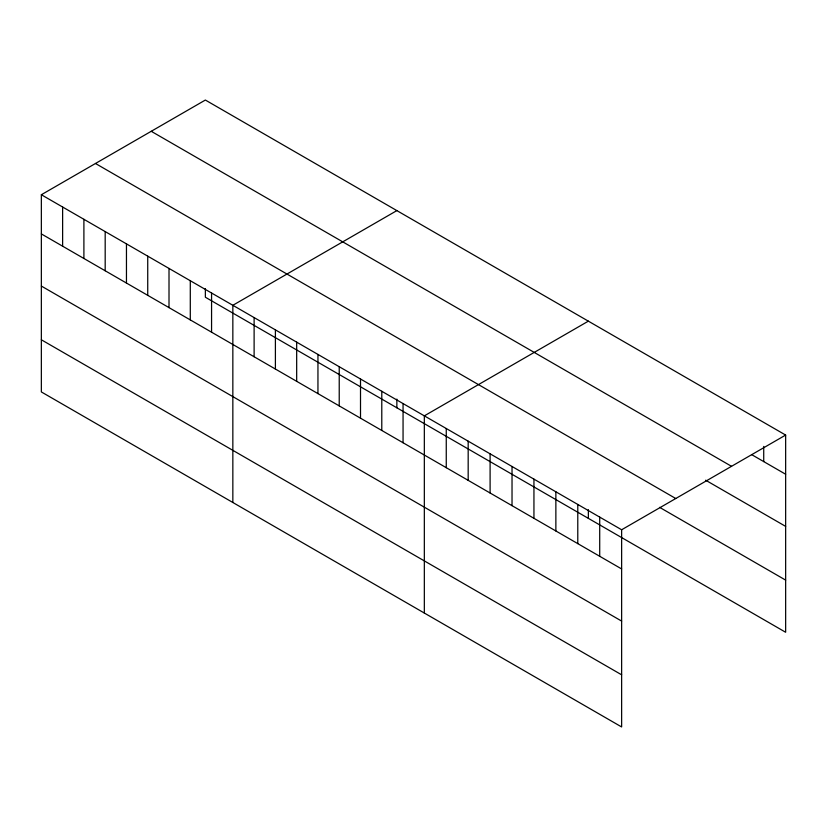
<?xml version="1.0" encoding="UTF-8"?>
<svg xmlns="http://www.w3.org/2000/svg" width="827" height="827" viewBox="0 0 827 827"><rect width="100%" height="100%" fill="white"/><g stroke="black" fill="none" stroke-linecap="round" stroke-linejoin="round"><path stroke-width="1.24" d="M41.35 194.738L621.635 529.766L621.635 726.954L41.35 391.936L41.35 194.738L205.365 100.046L785.65 435.064L785.65 632.262L205.365 297.234L205.365 288.551M396.857 210.606L232.842 305.297L232.842 502.485M588.359 321.155L424.334 415.857L424.334 613.045M621.635 529.766L785.65 435.064M751.671 454.633L785.65 474.243M151.238 131.297L731.523 466.314M705.638 480.198L785.65 526.385M95.477 163.488L675.762 498.516M659.605 507.344L785.65 580.12M41.35 233.917L621.635 568.945M41.35 286.059L621.635 621.087M41.35 339.783L621.635 674.811M763.724 446.425L763.724 461.59M599.709 517.102L599.709 556.282M588.359 509.659L588.359 518.353M577.784 504.449L577.784 543.628M555.868 491.796L555.868 530.975M533.942 479.133L533.942 518.312M512.027 466.48L512.027 505.659M490.101 453.827L490.101 493.006M468.175 441.163L468.175 480.342M446.26 428.51L446.26 467.689M403.059 403.566L403.059 442.745M396.857 399.1L396.857 407.794M381.785 391.285L381.785 430.464M360.51 379.004L360.51 418.183M339.225 366.723L339.225 405.892M317.95 354.432L317.95 393.611M296.676 342.151L296.676 381.33M275.401 329.87L275.401 369.038M254.116 317.578L254.116 356.757M211.567 293.016L211.567 332.196M190.293 280.725L190.293 319.904M169.008 268.444L169.008 307.623M147.733 256.163L147.733 295.342M126.459 243.872L126.459 283.051M105.184 231.591L105.184 270.77M83.899 219.31L83.899 258.489M62.625 207.019L62.625 246.198"/></g></svg>
